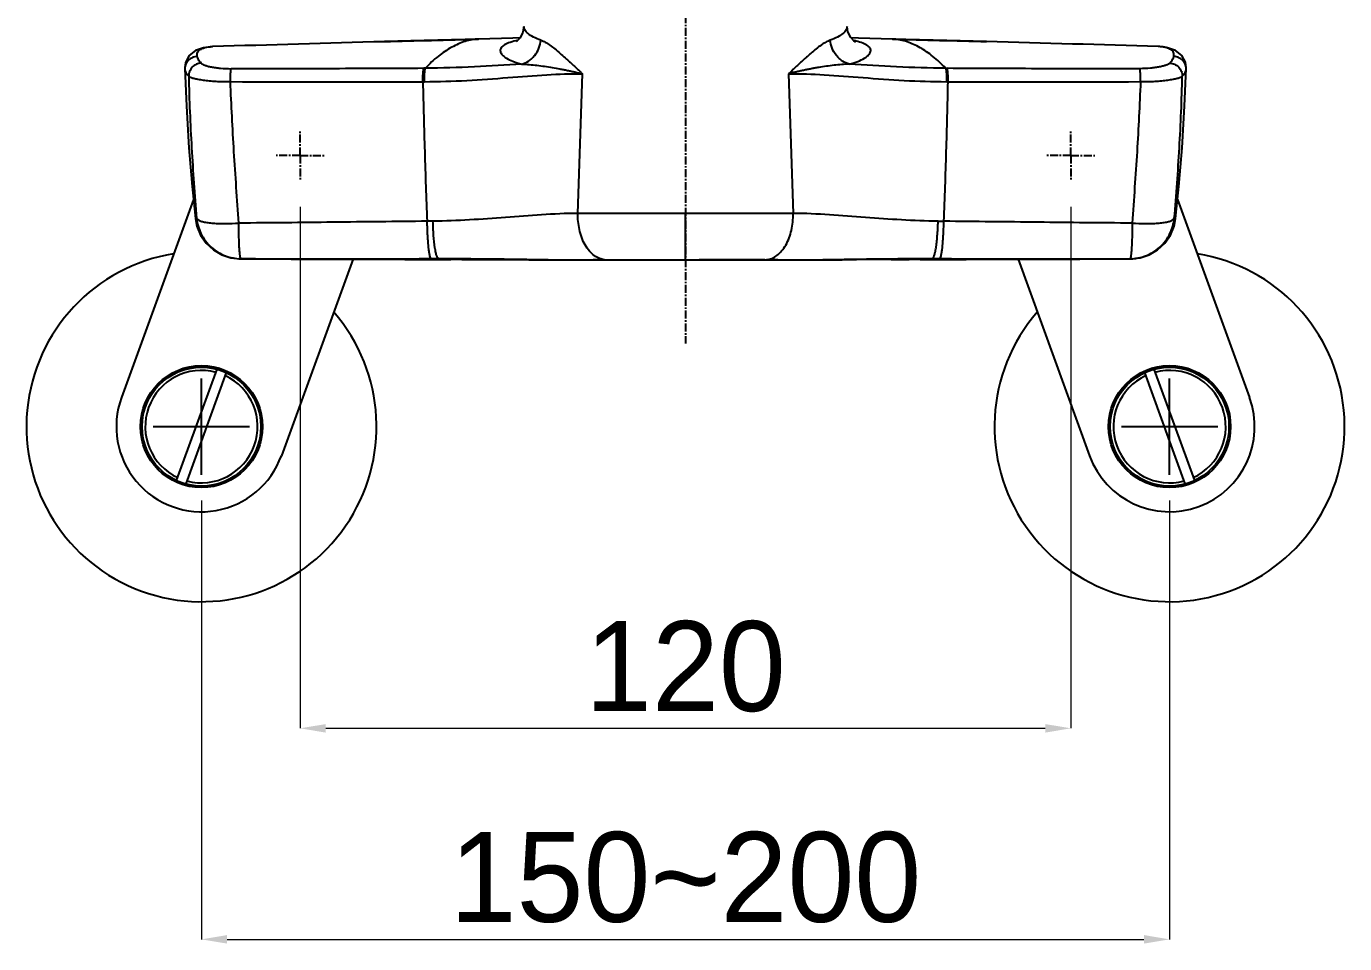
# Model space of a CAD drawing. Header units: millimetres. Extents: x 1035 to 2065, y 1005 to 1731.
# Drawn here: x 1641.8 to 1847, y 1170 to 1312.7 of the extents above; entities that cross this region are included whole.
import ezdxf

# ---------------------------------------------------------------- set-up
doc = ezdxf.new("R2010")
doc.units = ezdxf.units.MM
doc.linetypes.add('CENTER', pattern=[2, 1.25, -0.25, 0.25, -0.25])
for name, color, linetype in [('06___PRT_ALL_SURFS', 7, 'Continuous'), ('center', 1, 'CENTER'), ('标注', 1, 'Continuous')]:
    doc.layers.add(name, color=color, linetype=linetype)
doc.styles.add('Daelim Dimension', font='')
doc.styles.get('Daelim Dimension').set_extended_font_data('나눔고딕')
doc.dimstyles.new('DEFAULT', dxfattribs={"dimscale": 2, "dimtxt": 2, "dimasz": 2, "dimexe": 0, "dimexo": 2, "dimgap": 1, "dimtad": 1, "dimdec": 1, "dimzin": 9, "dimdsep": 46, "dimtxsty": 'Daelim Dimension', "dimcen": 0.5, "dimclrd": 252, "dimclre": 252, "dimclrt": 3, "dimadec": 1, "dimazin": 0, "dimtfac": 1, "dimtdec": 1, "dimtix": 1, "dimtmove": 0, "dimatfit": 3, "dimfxl": 1, "dimtolj": 1, "dimtzin": 1, "dimlwd": 9, "dimlwe": 9, "dimarcsym": 0})

# ---------------------------------------------------------------- blocks, each defined once
blk = doc.blocks.new('*D1')
at = {"layer": 'Defpoints', "color": 0, "transparency": 16777216}
for p in [(1684.38, 1288.65), (1804.37, 1288.65), (1804.37, 1203.49)]:
    blk.add_point(p, dxfattribs=at)
at = {"layer": '标注', "color": 5, "lineweight": 9, "transparency": 16777216}
for p, q in [((1684.38, 1284.65), (1684.38, 1203.49)), ((1804.37, 1284.65), (1804.37, 1203.49)), ((1688.38, 1203.49), (1800.37, 1203.49))]:
    blk.add_line(p, q, dxfattribs=at)
at = {"layer": '标注', "color": 5, "transparency": 16777216}
for points in [[(1688.38, 1204.15), (1688.38, 1202.82), (1684.38, 1203.49)], [(1800.37, 1204.15), (1800.37, 1202.82), (1804.37, 1203.49)]]:
    blk.add_solid(points, dxfattribs=at)
at = {"layer": '标注', "color": 7, "transparency": 16777216, "insert": (1744.37, 1213.08), "char_height": 14, "attachment_point": 5, "style": 'Daelim Dimension'}
blk.add_mtext('\\A1;120', dxfattribs=at)
blk = doc.blocks.new('*D2')
at = {"layer": 'Defpoints', "color": 0, "transparency": 16777216}
for p in [(1669.02, 1242.95), (1819.73, 1242.95), (1819.73, 1170.64)]:
    blk.add_point(p, dxfattribs=at)
at = {"layer": '标注', "color": 5, "lineweight": 9, "transparency": 16777216}
for p, q in [((1669.02, 1238.95), (1669.02, 1170.64)), ((1819.73, 1238.95), (1819.73, 1170.64)), ((1673.02, 1170.64), (1815.73, 1170.64))]:
    blk.add_line(p, q, dxfattribs=at)
at = {"layer": '标注', "color": 5, "transparency": 16777216}
for points in [[(1673.02, 1171.31), (1673.02, 1169.98), (1669.02, 1170.64)], [(1815.73, 1171.31), (1815.73, 1169.98), (1819.73, 1170.64)]]:
    blk.add_solid(points, dxfattribs=at)
at = {"layer": '标注', "color": 7, "transparency": 16777216, "insert": (1744.37, 1180.26), "char_height": 14, "attachment_point": 5, "style": 'Daelim Dimension'}
blk.add_mtext('\\A1;150~200', dxfattribs=at)

msp = doc.modelspace()

# ---------------------------------------------------------------- linework, layer by layer
at = {"color": 7, "linetype": 'Continuous'}
for p, q in [((1670.74, 1309.6), (1670.74, 1309.6)), ((1717.47, 1310.92), (1712.16, 1310.78)), ((1718.59, 1310.95), (1717.47, 1310.92)), ((1785.08, 1310.54), (1776.56, 1310.78)), ((1791.24, 1310.37), (1785.08, 1310.54)), ((1666.41, 1306.21), (1666.41, 1306.2)), ((1822.34, 1306.2), (1822.34, 1306.21)), ((1667.78, 1285.81), (1656.57, 1254.99)), ((1668.08, 1282.85), (1668.08, 1282.85)), ((1820.67, 1282.85), (1820.67, 1282.85)), ((1674.99, 1276.58), (1674.85, 1276.58)), ((1674.85, 1276.58), (1674.89, 1276.58)), ((1674.93, 1276.58), (1675.01, 1276.58)), ((1674.99, 1276.58), (1675.16, 1276.58)), ((1674.99, 1276.58), (1674.99, 1276.58)), ((1677.42, 1276.56), (1675.01, 1276.58)), ((1696.06, 1276.49), (1700.68, 1276.47)), ((1788.07, 1276.47), (1792.69, 1276.49)), ((1796.15, 1276.5), (1807.28, 1245.92)), ((1811.33, 1276.56), (1813.73, 1276.58)), ((1813.59, 1276.58), (1813.76, 1276.58)), ((1813.76, 1276.58), (1813.73, 1276.58)), ((1813.76, 1276.58), (1813.76, 1276.58)), ((1813.9, 1276.58), (1813.76, 1276.58)), ((1813.9, 1276.58), (1813.92, 1276.58)), ((1813.92, 1276.58), (1814.02, 1276.59)), ((1814.02, 1276.59), (1814.2, 1276.6)), ((1814.2, 1276.6), (1814.48, 1276.62)), ((1700.68, 1276.47), (1707.85, 1276.45)), ((1712.37, 1276.45), (1707.85, 1276.45)), ((1712.37, 1276.45), (1717.74, 1276.44)), ((1717.74, 1276.44), (1718.64, 1276.44)), ((1718.64, 1276.44), (1719.96, 1276.43)), ((1719.96, 1276.43), (1721.27, 1276.43)), ((1721.27, 1276.43), (1723.42, 1276.42)), ((1723.42, 1276.42), (1725.16, 1276.41)), ((1725.16, 1276.41), (1726.6, 1276.4)), ((1726.6, 1276.4), (1727.73, 1276.4)), ((1731.77, 1276.42), (1730.02, 1276.42)), ((1731.77, 1276.42), (1732.05, 1276.42)), ((1732.05, 1276.42), (1742.25, 1276.42)), ((1734.68, 1276.41), (1738.38, 1276.42)), ((1738.38, 1276.42), (1740.88, 1276.42)), ((1740.88, 1276.42), (1748.43, 1276.42)), ((1756.7, 1276.42), (1746.49, 1276.42)), ((1748.43, 1276.42), (1750.42, 1276.42)), ((1750.42, 1276.42), (1753.41, 1276.41)), ((1753.41, 1276.41), (1756.7, 1276.41)), ((1756.7, 1276.42), (1756.97, 1276.42)), ((1756.7, 1276.41), (1759.31, 1276.4)), ((1758.73, 1276.42), (1756.98, 1276.42)), ((1759.31, 1276.4), (1760.49, 1276.4)), ((1760.49, 1276.4), (1761.64, 1276.4)), ((1761.64, 1276.4), (1762.66, 1276.41)), ((1762.66, 1276.41), (1768.77, 1276.43)), ((1768.77, 1276.43), (1770.1, 1276.44)), ((1770.1, 1276.44), (1771, 1276.44)), ((1776.38, 1276.45), (1771, 1276.44)), ((1780.9, 1276.45), (1776.38, 1276.45)), ((1780.9, 1276.45), (1788.07, 1276.47)), ((1782.81, 1276.46), (1780.9, 1276.45)), ((1665.16, 1242.05), (1671.47, 1259.37)), ((1672.88, 1258.86), (1666.57, 1241.53)), ((1822.18, 1241.53), (1815.87, 1258.86)), ((1817.28, 1259.37), (1823.59, 1242.05))]:
    msp.add_line(p, q, dxfattribs=at)
at = {"color": 9, "linetype": 'Continuous'}
for p, q in [((1670.79, 1309.6), (1670.79, 1309.6)), ((1817.96, 1309.6), (1817.96, 1309.6)), ((1666.41, 1306.2), (1666.43, 1306.04)), ((1703.87, 1306.22), (1703.63, 1306.22)), ((1727.61, 1283.64), (1728.33, 1305.37)), ((1760.42, 1305.38), (1761.14, 1283.64)), ((1784.87, 1306.22), (1785.12, 1306.22)), ((1822.32, 1306.04), (1822.34, 1306.2)), ((1703.49, 1304.13), (1703.73, 1304.14)), ((1785.25, 1304.13), (1785.01, 1304.14)), ((1744.37, 1283.6), (1727.61, 1283.64)), ((1761.14, 1283.64), (1744.37, 1283.6)), ((1744.37, 1276.42), (1744.37, 1283.6)), ((1704.79, 1276.6), (1705.95, 1276.61)), ((1705.95, 1276.61), (1707.85, 1276.54)), ((1782.81, 1276.61), (1783.96, 1276.6))]:
    msp.add_line(p, q, dxfattribs=at)
at = {"color": 1}
for p, q in [((1669.02, 1242.95), (1669.02, 1257.95)), ((1819.73, 1242.95), (1819.73, 1257.95)), ((1661.52, 1250.45), (1676.52, 1250.45)), ((1812.23, 1250.45), (1827.23, 1250.45))]:
    msp.add_line(p, q, dxfattribs=at)
at = {"color": 7, "linetype": 'Continuous'}
for points in [[(1719.23, 1312.75), (1719.07, 1311.86), (1718.63, 1310.99), (1718.18, 1310.51), (1717.99, 1310.38)], [(1770.75, 1310.38), (1770.79, 1310.36), (1770.56, 1310.52), (1770.1, 1311.01), (1769.67, 1311.88), (1769.52, 1312.75)], [(1670.74, 1309.6), (1669.34, 1309.43), (1668.09, 1309), (1667.09, 1308.22), (1666.52, 1307.14), (1666.41, 1306.21)], [(1712.19, 1310.78), (1703.68, 1310.54), (1697.51, 1310.37)], [(1776.59, 1310.78), (1771.28, 1310.92), (1770.16, 1310.95)], [(1822.34, 1306.21), (1822.23, 1307.16), (1821.65, 1308.24), (1820.65, 1309.01), (1819.41, 1309.43), (1818.01, 1309.6)], [(1666.41, 1306.2), (1666.67, 1300.31), (1667.08, 1293.84), (1667.59, 1287.82), (1668.08, 1282.85)], [(1820.67, 1282.85), (1821.16, 1287.82), (1821.67, 1293.84), (1822.08, 1300.31), (1822.34, 1306.2)], [(1668.08, 1282.85), (1668.3, 1281.67), (1668.87, 1280.27), (1669.74, 1279), (1670.87, 1277.96), (1672.19, 1277.19), (1673.6, 1276.73), (1674.99, 1276.58)], [(1813.76, 1276.58), (1815.14, 1276.73), (1816.55, 1277.18), (1817.87, 1277.95), (1818.99, 1278.99), (1819.87, 1280.25), (1820.44, 1281.65), (1820.67, 1282.85)], [(1677.42, 1276.56), (1680.21, 1276.55), (1682.98, 1276.53), (1685.73, 1276.52), (1688.44, 1276.51), (1691.07, 1276.5), (1696.06, 1276.49)], [(1792.69, 1276.49), (1795.14, 1276.49), (1800.31, 1276.51)], [(1800.31, 1276.51), (1803.01, 1276.52), (1805.77, 1276.53), (1808.54, 1276.55), (1811.33, 1276.56)], [(1727.73, 1276.4), (1728.35, 1276.4), (1728.94, 1276.4), (1734.68, 1276.41)]]:
    msp.add_lwpolyline(points, dxfattribs=at)
for centre, radius in [((1669.02, 1250.45), 9.5), ((1669.02, 1250.45), 9.25), ((1819.73, 1250.45), 9.5), ((1819.73, 1250.45), 9.25)]:
    msp.add_circle(centre, radius, dxfattribs=at)
at = {"color": 9, "linetype": 'Continuous'}
for centre, radius, start, end in [((1671.38, 1298.91), 10.71, 93.1802, 93.4958), ((1670.84, 1307.84), 1.76, 91.6452, 93.1547), ((1720.76, 1297.96), 12.84, 101.7445, 102.629), ((1767.98, 1297.91), 12.89, 77.4161, 78.2826), ((1768.22, 1298.99), 11.79, 76.6957, 77.4137), ((1776.37, 1304.03), 6.75, 86.068, 88.0887), ((1817.37, 1298.86), 10.76, 86.5183, 86.8281), ((1817.91, 1307.84), 1.76, 86.8012, 88.3551), ((1690.15, 4822.67), 3518.56, 269.72941, 270.2173), ((1798.6, 4822.69), 3518.58, 269.7827, 270.27059), ((1732.05, 1279.24), 2.82, 264.4543, 269.9638), ((1756.7, 1279.23), 2.81, 270.0369, 275.5569)]:
    msp.add_arc(centre, radius, start, end, dxfattribs=at)
at = {"color": 7, "linetype": 'Continuous'}
for centre, radius, start, end in [((1670.85, 1307.61), 2, 91.7834, 93.1533), ((1895.86, -6041.79), 7354.83, 91.545394, 91.753642), ((1592.89, -6041.81), 7354.86, 88.246358, 88.454606), ((1817.9, 1307.61), 2, 86.8467, 88.2166), ((1669.02, 1250.45), 27.25, 99.1371, 40.8475), ((1819.73, 1250.45), 27.25, 139.1371, 80.8475), ((1669.02, 1250.45), 8.75, 74.9171, 245.0829), ((1669.02, 1250.45), 8.75, 254.9171, 65.0829), ((1819.73, 1250.45), 8.75, 114.9171, 285.0829), ((1819.73, 1250.45), 8.75, 294.9171, 105.0829), ((1669.02, 1250.45), 13.25, 160, 340), ((1819.73, 1250.45), 13.25, 200, 20)]:
    msp.add_arc(centre, radius, start, end, dxfattribs=at)
at = {"color": 9, "linetype": 'Continuous'}
for points, knots in [([(1721.84, 1310.59), (1721.45, 1310.74), (1720.76, 1311.02), (1720, 1311.48), (1719.59, 1311.89), (1719.38, 1312.18), (1719.25, 1312.46), (1719.23, 1312.66), (1719.23, 1312.75)], [0, 0, 0, 0, 0.350521, 0.626181, 0.738965, 0.836843, 0.922365, 1, 1, 1, 1]), ([(1769.52, 1312.75), (1769.52, 1312.66), (1769.49, 1312.46), (1769.37, 1312.18), (1769.16, 1311.89), (1768.74, 1311.48), (1767.99, 1311.02), (1767.3, 1310.74), (1766.91, 1310.59)], [0, 0, 0, 0, 0.077636, 0.163161, 0.261043, 0.373824, 0.649473, 1, 1, 1, 1]), ([(1668.36, 1308.08), (1668.34, 1308.18), (1668.32, 1308.38), (1668.39, 1308.68), (1668.55, 1308.94), (1668.81, 1309.15), (1669.15, 1309.32), (1669.79, 1309.52), (1670.33, 1309.58), (1670.73, 1309.6)], [0, 0, 0, 0, 0.09864, 0.188129, 0.27797, 0.377442, 0.494106, 0.633398, 1, 1, 1, 1]), ([(1712.16, 1310.78), (1711.45, 1310.76), (1710.37, 1310.55), (1709, 1310.03), (1707.58, 1309.31), (1705.79, 1308.11), (1704.5, 1306.91), (1703.87, 1306.22)], [0, 0, 0, 0, 0.219914, 0.335339, 0.455443, 0.712092, 1, 1, 1, 1]), ([(1717.95, 1310.49), (1717.57, 1310.41), (1717.04, 1310.26), (1716.41, 1310), (1716.06, 1309.79), (1715.79, 1309.58), (1715.61, 1309.34), (1715.52, 1309.09), (1715.54, 1308.83), (1715.65, 1308.56), (1715.85, 1308.3), (1716.14, 1308.04), (1716.68, 1307.67), (1717.6, 1307.25), (1718.41, 1306.99), (1718.87, 1306.87)], [0, 0, 0, 0, 0.162935, 0.22909, 0.285509, 0.332859, 0.372712, 0.408015, 0.4429, 0.481467, 0.526743, 0.580479, 0.643591, 0.800118, 1, 1, 1, 1]), ([(1718.87, 1306.87), (1719.25, 1306.97), (1719.81, 1307.22), (1720.46, 1307.73), (1721.06, 1308.37), (1721.6, 1309.32), (1721.8, 1310.17), (1721.84, 1310.59)], [0, 0, 0, 0, 0.232484, 0.358309, 0.488126, 0.750103, 1, 1, 1, 1]), ([(1721.84, 1310.59), (1722.08, 1310.51), (1722.57, 1310.28), (1723.29, 1309.81), (1724.05, 1309.23), (1724.85, 1308.57), (1725.53, 1307.96), (1726.09, 1307.45), (1726.53, 1307.05), (1726.89, 1306.71), (1727.19, 1306.44), (1727.41, 1306.23), (1727.6, 1306.05), (1727.75, 1305.91), (1727.86, 1305.8), (1727.98, 1305.7), (1728.1, 1305.59), (1728.18, 1305.48), (1728.25, 1305.42), (1728.29, 1305.4), (1728.31, 1305.39), (1728.32, 1305.38)], [0, 0, 0, 0, 0.089793, 0.193124, 0.308365, 0.433338, 0.566133, 0.635095, 0.705571, 0.777424, 0.813834, 0.850549, 0.887547, 0.906145, 0.924835, 0.943561, 0.962394, 0.98163, 0.990954, 0.995507, 1, 1, 1, 1]), ([(1766.91, 1310.59), (1766.8, 1310.55), (1766.56, 1310.45), (1766.21, 1310.28), (1765.85, 1310.07), (1765.35, 1309.73), (1764.69, 1309.23), (1764.04, 1308.69), (1763.5, 1308.21), (1763.08, 1307.84), (1762.65, 1307.45), (1762.22, 1307.05), (1761.86, 1306.71), (1761.56, 1306.44), (1761.34, 1306.23), (1761.15, 1306.05), (1761, 1305.91), (1760.88, 1305.8), (1760.77, 1305.69), (1760.65, 1305.59), (1760.56, 1305.46), (1760.47, 1305.4), (1760.42, 1305.38)], [0, 0, 0, 0, 0.043364, 0.089884, 0.139976, 0.193304, 0.308498, 0.433429, 0.498935, 0.566213, 0.635158, 0.70562, 0.777466, 0.813873, 0.850588, 0.887586, 0.906186, 0.924873, 0.943601, 0.962439, 0.981663, 1, 1, 1, 1]), ([(1769.88, 1306.87), (1769.5, 1306.97), (1768.94, 1307.22), (1768.29, 1307.73), (1767.69, 1308.37), (1767.15, 1309.32), (1766.95, 1310.17), (1766.91, 1310.59)], [0, 0, 0, 0, 0.232473, 0.358303, 0.488113, 0.750096, 1, 1, 1, 1]), ([(1769.88, 1306.87), (1770.33, 1306.99), (1771.14, 1307.24), (1772.04, 1307.66), (1772.58, 1308.02), (1772.87, 1308.28), (1773.08, 1308.54), (1773.2, 1308.8), (1773.23, 1309.06), (1773.16, 1309.31), (1772.99, 1309.54), (1772.74, 1309.76), (1772.4, 1309.96), (1771.8, 1310.23), (1771.29, 1310.37), (1770.93, 1310.46)], [0, 0, 0, 0, 0.201402, 0.359726, 0.423807, 0.478534, 0.524767, 0.564126, 0.599449, 0.634673, 0.673923, 0.72028, 0.775473, 0.840254, 1, 1, 1, 1]), ([(1784.87, 1306.22), (1784.56, 1306.57), (1783.91, 1307.21), (1782.91, 1308.08), (1781.91, 1308.81), (1780.91, 1309.44), (1779.9, 1309.95), (1778.57, 1310.49), (1777.53, 1310.72), (1776.83, 1310.77)], [0, 0, 0, 0, 0.149284, 0.288283, 0.419752, 0.545006, 0.664874, 0.779625, 1, 1, 1, 1]), ([(1820.39, 1308.08), (1820.41, 1308.28), (1820.41, 1308.59), (1820.2, 1308.94), (1819.94, 1309.15), (1819.6, 1309.32), (1819.16, 1309.46), (1818.63, 1309.55), (1818.23, 1309.59), (1818.02, 1309.6)], [0, 0, 0, 0, 0.186937, 0.275526, 0.3745, 0.491846, 0.631981, 0.799159, 1, 1, 1, 1]), ([(1668.36, 1308.08), (1668.11, 1308.07), (1667.59, 1307.95), (1666.93, 1307.49), (1666.5, 1306.81), (1666.42, 1306.29), (1666.43, 1306.04)], [0, 0, 0, 0, 0.24151, 0.502029, 0.761288, 1, 1, 1, 1]), ([(1668.97, 1307.02), (1668.81, 1307.2), (1668.55, 1307.52), (1668.39, 1307.91), (1668.36, 1308.08)], [0, 0, 0, 0, 0.573277, 1, 1, 1, 1]), ([(1819.78, 1307.02), (1819.86, 1307.12), (1820.13, 1307.43), (1820.34, 1307.8), (1820.39, 1308.08)], [0, 0, 0, 0, 0.309956, 1, 1, 1, 1]), ([(1822.32, 1306.04), (1822.33, 1306.29), (1822.24, 1306.81), (1821.82, 1307.49), (1821.16, 1307.95), (1820.64, 1308.07), (1820.39, 1308.08)], [0, 0, 0, 0, 0.238712, 0.497971, 0.75849, 1, 1, 1, 1]), ([(1666.43, 1306.04), (1666.44, 1305.96), (1666.48, 1305.79), (1666.65, 1305.41), (1666.87, 1305.17), (1667.03, 1305)], [0, 0, 0, 0, 0.198445, 0.42399, 1, 1, 1, 1]), ([(1668.97, 1307.02), (1668.72, 1307.01), (1668.21, 1306.89), (1667.56, 1306.43), (1667.13, 1305.76), (1667.03, 1305.24), (1667.03, 1305)], [0, 0, 0, 0, 0.239652, 0.500621, 0.761202, 1, 1, 1, 1]), ([(1668.97, 1307.02), (1669.03, 1306.96), (1669.21, 1306.84), (1669.56, 1306.69), (1670.02, 1306.55), (1670.59, 1306.42), (1671.26, 1306.32), (1672.28, 1306.2), (1673.08, 1306.17), (1673.63, 1306.16)], [0, 0, 0, 0, 0.055836, 0.134403, 0.235524, 0.357999, 0.499497, 0.656379, 1, 1, 1, 1]), ([(1673.53, 1304.15), (1673.53, 1304.37), (1673.54, 1304.79), (1673.55, 1305.38), (1673.58, 1305.8), (1673.6, 1306.04), (1673.62, 1306.13), (1673.63, 1306.16)], [0, 0, 0, 0, 0.323272, 0.632004, 0.868608, 0.947881, 1, 1, 1, 1]), ([(1703.63, 1306.22), (1698.63, 1306.2), (1688.63, 1306.14), (1678.63, 1306.15), (1673.63, 1306.16)], [0, 0, 0, 0, 0.499677, 1, 1, 1, 1]), ([(1703.49, 1304.14), (1703.49, 1304.36), (1703.49, 1304.79), (1703.51, 1305.39), (1703.55, 1305.83), (1703.59, 1306.09), (1703.61, 1306.19), (1703.63, 1306.22)], [0, 0, 0, 0, 0.31503, 0.620886, 0.860468, 0.943219, 1, 1, 1, 1]), ([(1703.73, 1304.14), (1703.73, 1304.36), (1703.73, 1304.8), (1703.76, 1305.39), (1703.8, 1305.82), (1703.84, 1306.08), (1703.86, 1306.18), (1703.87, 1306.22)], [0, 0, 0, 0, 0.32454, 0.620636, 0.854569, 0.939574, 1, 1, 1, 1]), ([(1703.73, 1304.14), (1705.94, 1304.15), (1710.28, 1304.29), (1716.62, 1304.76), (1722.61, 1305.25), (1726.48, 1305.39), (1728.33, 1305.37)], [0, 0, 0, 0, 0.268532, 0.528723, 0.774925, 1, 1, 1, 1]), ([(1718.87, 1306.87), (1716.42, 1306.72), (1711.43, 1306.41), (1706.42, 1306.24), (1703.87, 1306.22)], [0, 0, 0, 0, 0.490512, 1, 1, 1, 1]), ([(1718.87, 1306.87), (1719.27, 1306.86), (1720.06, 1306.82), (1721.25, 1306.7), (1722.44, 1306.54), (1723.63, 1306.35), (1724.62, 1306.18), (1725.41, 1306.02), (1726, 1305.9), (1726.49, 1305.8), (1726.88, 1305.71), (1727.17, 1305.65), (1727.46, 1305.58), (1727.75, 1305.5), (1728.03, 1305.42), (1728.23, 1305.39), (1728.33, 1305.37)], [0, 0, 0, 0, 0.123682, 0.248574, 0.374222, 0.500009, 0.625682, 0.688391, 0.750996, 0.813476, 0.84466, 0.875804, 0.906912, 0.938017, 0.969087, 1, 1, 1, 1]), ([(1769.88, 1306.87), (1769.48, 1306.86), (1768.69, 1306.82), (1767.5, 1306.7), (1766.3, 1306.54), (1765.31, 1306.39), (1764.52, 1306.25), (1763.93, 1306.14), (1763.34, 1306.02), (1762.75, 1305.9), (1762.26, 1305.8), (1761.87, 1305.71), (1761.58, 1305.64), (1761.29, 1305.58), (1761, 1305.51), (1760.72, 1305.42), (1760.52, 1305.38), (1760.42, 1305.38)], [0, 0, 0, 0, 0.123573, 0.248503, 0.374179, 0.500057, 0.562971, 0.625835, 0.688614, 0.751271, 0.813766, 0.844942, 0.87607, 0.90715, 0.938186, 0.969241, 1, 1, 1, 1]), ([(1760.42, 1305.38), (1762.27, 1305.4), (1766.14, 1305.25), (1772.12, 1304.76), (1778.47, 1304.29), (1782.81, 1304.15), (1785.01, 1304.14)], [0, 0, 0, 0, 0.225076, 0.471262, 0.731461, 1, 1, 1, 1]), ([(1784.87, 1306.22), (1782.32, 1306.24), (1777.32, 1306.41), (1772.33, 1306.72), (1769.88, 1306.87)], [0, 0, 0, 0, 0.509488, 1, 1, 1, 1]), ([(1784.87, 1306.22), (1784.89, 1306.18), (1784.91, 1306.08), (1784.95, 1305.82), (1784.99, 1305.39), (1785.01, 1304.8), (1785.02, 1304.36), (1785.01, 1304.14)], [0, 0, 0, 0, 0.060566, 0.145595, 0.379482, 0.67553, 1, 1, 1, 1]), ([(1785.25, 1304.14), (1785.26, 1304.36), (1785.26, 1304.8), (1785.23, 1305.39), (1785.2, 1305.82), (1785.16, 1306.08), (1785.13, 1306.18), (1785.12, 1306.22)], [0, 0, 0, 0, 0.324464, 0.620489, 0.854383, 0.939429, 1, 1, 1, 1]), ([(1815.12, 1306.16), (1810.12, 1306.15), (1800.12, 1306.14), (1790.12, 1306.2), (1785.12, 1306.22)], [0, 0, 0, 0, 0.500323, 1, 1, 1, 1]), ([(1819.78, 1307.02), (1819.62, 1306.88), (1819.27, 1306.72), (1818.73, 1306.55), (1818.16, 1306.42), (1817.49, 1306.32), (1816.47, 1306.2), (1815.67, 1306.17), (1815.12, 1306.16)], [0, 0, 0, 0, 0.133539, 0.235027, 0.357587, 0.499128, 0.656054, 1, 1, 1, 1]), ([(1815.21, 1304.15), (1815.21, 1304.37), (1815.21, 1304.79), (1815.19, 1305.38), (1815.17, 1305.8), (1815.14, 1306.04), (1815.13, 1306.13), (1815.12, 1306.16)], [0, 0, 0, 0, 0.32354, 0.63242, 0.868927, 0.948062, 1, 1, 1, 1]), ([(1819.78, 1307.02), (1820.02, 1307.01), (1820.53, 1306.89), (1821.19, 1306.43), (1821.62, 1305.76), (1821.71, 1305.24), (1821.71, 1305)], [0, 0, 0, 0, 0.239652, 0.500621, 0.761202, 1, 1, 1, 1]), ([(1821.71, 1305), (1821.88, 1305.17), (1822.1, 1305.41), (1822.27, 1305.79), (1822.31, 1305.96), (1822.32, 1306.04)], [0, 0, 0, 0, 0.57601, 0.801555, 1, 1, 1, 1]), ([(1667.03, 1305), (1667.12, 1301.28), (1667.42, 1293.89), (1667.97, 1286.51), (1668.27, 1282.85)], [0, 0, 0, 0, 0.503388, 1, 1, 1, 1]), ([(1667.03, 1305), (1667.07, 1304.97), (1667.17, 1304.9), (1667.43, 1304.79), (1667.87, 1304.65), (1668.51, 1304.51), (1669.31, 1304.38), (1670.23, 1304.28), (1671.66, 1304.17), (1672.77, 1304.14), (1673.53, 1304.15)], [0, 0, 0, 0, 0.023102, 0.052376, 0.12946, 0.230225, 0.352774, 0.494925, 0.653047, 1, 1, 1, 1]), ([(1674.83, 1282.13), (1674.58, 1285.84), (1674.18, 1291.37), (1673.77, 1298.71), (1673.6, 1302.34), (1673.53, 1304.15)], [0, 0, 0, 0, 0.50579, 0.753317, 1, 1, 1, 1]), ([(1703.49, 1304.14), (1703.57, 1300.51), (1703.71, 1295.07), (1703.94, 1287.82), (1704.08, 1284.21), (1704.16, 1282.41)], [0, 0, 0, 0, 0.50103, 0.75104, 1, 1, 1, 1]), ([(1784.59, 1282.41), (1784.67, 1284.21), (1784.81, 1287.82), (1785.04, 1295.07), (1785.17, 1300.51), (1785.25, 1304.14)], [0, 0, 0, 0, 0.24896, 0.49897, 1, 1, 1, 1]), ([(1815.21, 1304.15), (1815.14, 1302.34), (1814.98, 1298.71), (1814.57, 1291.37), (1814.16, 1285.84), (1813.92, 1282.13)], [0, 0, 0, 0, 0.246683, 0.49421, 1, 1, 1, 1]), ([(1815.21, 1304.15), (1815.98, 1304.14), (1817.09, 1304.17), (1818.51, 1304.28), (1819.44, 1304.38), (1820.23, 1304.51), (1820.88, 1304.65), (1821.32, 1304.79), (1821.58, 1304.9), (1821.67, 1304.97), (1821.71, 1305)], [0, 0, 0, 0, 0.346953, 0.505075, 0.647226, 0.769775, 0.87054, 0.947624, 0.976898, 1, 1, 1, 1]), ([(1820.47, 1282.85), (1820.78, 1286.51), (1821.32, 1293.89), (1821.63, 1301.28), (1821.71, 1305)], [0, 0, 0, 0, 0.496612, 1, 1, 1, 1]), ([(1668.27, 1282.85), (1668.24, 1282.85), (1668.19, 1282.86), (1668.12, 1282.86), (1668.09, 1282.86), (1668.08, 1282.85), (1668.08, 1282.85)], [0, 0, 0, 0, 0.506169, 0.80787, 0.955425, 1, 1, 1, 1]), ([(1668.27, 1282.85), (1668.36, 1282.04), (1668.83, 1280.37), (1670.41, 1278.27), (1672.64, 1276.9), (1674.34, 1276.59), (1675.16, 1276.58)], [0, 0, 0, 0, 0.241958, 0.500657, 0.758954, 1, 1, 1, 1]), ([(1668.27, 1282.85), (1668.28, 1282.84), (1668.33, 1282.76), (1668.4, 1282.71), (1668.45, 1282.67)], [0, 0, 0, 0, 0.217267, 1, 1, 1, 1]), ([(1668.45, 1282.67), (1668.56, 1282.59), (1668.85, 1282.46), (1669.37, 1282.31), (1670.05, 1282.19), (1670.86, 1282.1), (1671.79, 1282.05), (1673.12, 1282.04), (1674.14, 1282.08), (1674.83, 1282.13)], [0, 0, 0, 0, 0.060526, 0.144608, 0.252097, 0.380594, 0.525789, 0.681478, 1, 1, 1, 1]), ([(1727.61, 1283.64), (1725.73, 1283.63), (1721.98, 1283.45), (1716.37, 1283), (1710.73, 1282.59), (1706.96, 1282.44), (1705.06, 1282.41)], [0, 0, 0, 0, 0.249755, 0.498582, 0.747441, 1, 1, 1, 1]), ([(1731.78, 1276.43), (1731.5, 1276.46), (1730.93, 1276.6), (1730.12, 1277.06), (1729.36, 1277.79), (1728.71, 1278.74), (1728.19, 1279.87), (1727.72, 1281.51), (1727.6, 1282.8), (1727.61, 1283.64)], [0, 0, 0, 0, 0.090845, 0.192549, 0.307595, 0.435991, 0.57485, 0.719089, 1, 1, 1, 1]), ([(1756.97, 1276.43), (1757.26, 1276.46), (1757.85, 1276.61), (1758.66, 1277.09), (1759.39, 1277.8), (1760.26, 1279.06), (1760.83, 1280.62), (1761.11, 1282.3), (1761.14, 1283.19), (1761.14, 1283.64)], [0, 0, 0, 0, 0.096284, 0.198781, 0.310567, 0.432793, 0.704753, 0.851055, 1, 1, 1, 1]), ([(1783.69, 1282.41), (1781.79, 1282.44), (1778.01, 1282.59), (1772.38, 1283), (1766.77, 1283.45), (1763.02, 1283.63), (1761.14, 1283.64)], [0, 0, 0, 0, 0.252559, 0.50142, 0.750243, 1, 1, 1, 1]), ([(1813.59, 1276.58), (1814.4, 1276.59), (1816.1, 1276.9), (1818.34, 1278.27), (1819.91, 1280.37), (1820.39, 1282.04), (1820.47, 1282.85)], [0, 0, 0, 0, 0.241046, 0.499343, 0.758042, 1, 1, 1, 1]), ([(1813.92, 1282.13), (1814.6, 1282.08), (1815.62, 1282.04), (1816.96, 1282.05), (1817.88, 1282.1), (1818.7, 1282.19), (1819.38, 1282.31), (1819.9, 1282.46), (1820.19, 1282.59), (1820.29, 1282.67)], [0, 0, 0, 0, 0.318522, 0.474211, 0.619406, 0.747903, 0.855392, 0.939474, 1, 1, 1, 1]), ([(1820.29, 1282.67), (1820.31, 1282.68), (1820.38, 1282.73), (1820.44, 1282.8), (1820.47, 1282.85)], [0, 0, 0, 0, 0.287196, 1, 1, 1, 1]), ([(1820.67, 1282.85), (1820.67, 1282.85), (1820.65, 1282.86), (1820.63, 1282.86), (1820.56, 1282.86), (1820.51, 1282.85), (1820.47, 1282.85)], [0, 0, 0, 0, 0.044573, 0.192127, 0.493829, 1, 1, 1, 1]), ([(1704.17, 1282.41), (1701.72, 1282.39), (1696.82, 1282.34), (1687.04, 1282.24), (1679.71, 1282.15), (1674.83, 1282.13)], [0, 0, 0, 0, 0.250635, 0.50096, 1, 1, 1, 1]), ([(1675.08, 1276.76), (1675.05, 1276.85), (1675.02, 1277.09), (1674.98, 1277.52), (1674.93, 1278.08), (1674.88, 1279.03), (1674.84, 1280.4), (1674.83, 1281.54), (1674.83, 1282.13)], [0, 0, 0, 0, 0.05421, 0.134486, 0.239238, 0.366225, 0.668741, 1, 1, 1, 1]), ([(1704.79, 1276.6), (1704.77, 1276.61), (1704.72, 1276.64), (1704.64, 1276.79), (1704.56, 1277.1), (1704.46, 1277.62), (1704.38, 1278.32), (1704.3, 1279.18), (1704.24, 1280.17), (1704.19, 1281.26), (1704.17, 1282.02), (1704.17, 1282.41)], [0, 0, 0, 0, 0.010594, 0.027553, 0.085309, 0.175375, 0.295719, 0.443005, 0.612907, 0.800527, 1, 1, 1, 1]), ([(1705.95, 1276.61), (1705.89, 1276.61), (1705.8, 1276.7), (1705.72, 1276.85), (1705.65, 1277.04), (1705.57, 1277.27), (1705.47, 1277.69), (1705.3, 1278.67), (1705.14, 1280.29), (1705.08, 1281.68), (1705.06, 1282.41)], [0, 0, 0, 0, 0.030162, 0.055043, 0.087919, 0.12926, 0.1791, 0.303201, 0.628596, 1, 1, 1, 1]), ([(1782.81, 1276.61), (1782.83, 1276.61), (1782.89, 1276.64), (1782.96, 1276.74), (1783.04, 1276.87), (1783.11, 1277.06), (1783.18, 1277.3), (1783.28, 1277.71), (1783.39, 1278.33), (1783.49, 1279.18), (1783.62, 1280.56), (1783.67, 1281.65), (1783.69, 1282.41)], [0, 0, 0, 0, 0.013066, 0.031814, 0.057916, 0.091803, 0.13343, 0.182631, 0.302631, 0.448861, 0.61717, 1, 1, 1, 1]), ([(1783.96, 1276.6), (1783.98, 1276.61), (1784.03, 1276.64), (1784.1, 1276.79), (1784.19, 1277.11), (1784.28, 1277.63), (1784.37, 1278.32), (1784.44, 1279.18), (1784.51, 1280.17), (1784.56, 1281.26), (1784.58, 1282.02), (1784.58, 1282.41)], [0, 0, 0, 0, 0.010596, 0.027597, 0.085561, 0.175755, 0.296001, 0.443293, 0.613189, 0.800684, 1, 1, 1, 1]), ([(1813.92, 1282.13), (1809.04, 1282.15), (1801.71, 1282.24), (1791.93, 1282.34), (1787.04, 1282.39), (1784.58, 1282.41)], [0, 0, 0, 0, 0.499039, 0.749362, 1, 1, 1, 1]), ([(1813.92, 1282.13), (1813.92, 1281.54), (1813.9, 1280.41), (1813.86, 1279.05), (1813.81, 1278.09), (1813.77, 1277.54), (1813.73, 1277.11), (1813.69, 1276.86), (1813.67, 1276.77)], [0, 0, 0, 0, 0.330072, 0.631905, 0.758933, 0.864013, 0.944906, 1, 1, 1, 1]), ([(1675.16, 1276.58), (1675.15, 1276.58), (1675.13, 1276.6), (1675.1, 1276.66), (1675.09, 1276.71), (1675.08, 1276.76)], [0, 0, 0, 0, 0.115521, 0.307411, 1, 1, 1, 1]), ([(1705.95, 1276.61), (1706.92, 1276.61), (1710.68, 1276.61), (1714.43, 1276.57), (1717.21, 1276.53)], [0, 0, 0, 0, 0.258993, 1, 1, 1, 1]), ([(1707.85, 1276.54), (1708.61, 1276.51), (1710.11, 1276.47), (1711.62, 1276.45), (1712.37, 1276.45)], [0, 0, 0, 0, 0.500074, 1, 1, 1, 1]), ([(1717.21, 1276.53), (1719.41, 1276.49), (1722.66, 1276.44), (1726.93, 1276.41), (1728.99, 1276.41), (1730.01, 1276.42)], [0, 0, 0, 0, 0.515267, 0.761687, 1, 1, 1, 1]), ([(1776.38, 1276.45), (1777.13, 1276.45), (1778.63, 1276.46), (1780.14, 1276.51), (1780.89, 1276.54)], [0, 0, 0, 0, 0.499527, 1, 1, 1, 1]), ([(1780.89, 1276.54), (1781.05, 1276.54), (1781.69, 1276.57), (1782.33, 1276.59), (1782.81, 1276.61)], [0, 0, 0, 0, 0.245275, 1, 1, 1, 1]), ([(1813.67, 1276.77), (1813.66, 1276.72), (1813.65, 1276.66), (1813.62, 1276.6), (1813.6, 1276.58), (1813.59, 1276.58)], [0, 0, 0, 0, 0.694905, 0.886302, 1, 1, 1, 1])]:
    msp.add_open_spline(points, degree=3, knots=knots, dxfattribs=at)
at = {"color": 7, "linetype": 'Continuous'}
for points in [[(1697.51, 1310.37), (1702.39, 1310.51), (1707.27, 1310.64), (1712.16, 1310.78)], [(1776.6, 1310.78), (1781.48, 1310.64), (1786.36, 1310.51), (1791.24, 1310.37)]]:
    msp.add_open_spline(points, degree=3, dxfattribs=at)
at = {"color": 9, "linetype": 'Continuous'}
for points in [[(1705.06, 1282.41), (1704.76, 1282.41), (1704.46, 1282.41), (1704.17, 1282.41)], [(1783.69, 1282.41), (1783.99, 1282.41), (1784.29, 1282.41), (1784.58, 1282.41)]]:
    msp.add_open_spline(points, degree=3, dxfattribs=at)
at = {"color": 7, "linetype": 'Continuous'}
for points, knots in [([(1675.16, 1276.58), (1680.1, 1276.55), (1689.98, 1276.55), (1699.85, 1276.58), (1704.79, 1276.6)], [0, 0, 0, 0, 0.50034, 1, 1, 1, 1]), ([(1758.73, 1276.42), (1759.75, 1276.41), (1761.81, 1276.41), (1766.08, 1276.44), (1769.33, 1276.49), (1771.53, 1276.53)], [0, 0, 0, 0, 0.238384, 0.484663, 1, 1, 1, 1]), ([(1771.53, 1276.53), (1772.43, 1276.54), (1776.19, 1276.59), (1779.95, 1276.62), (1782.81, 1276.61)], [0, 0, 0, 0, 0.239623, 1, 1, 1, 1]), ([(1783.96, 1276.6), (1788.89, 1276.58), (1798.77, 1276.55), (1808.65, 1276.55), (1813.59, 1276.58)], [0, 0, 0, 0, 0.49966, 1, 1, 1, 1])]:
    msp.add_open_spline(points, degree=3, knots=knots, dxfattribs=at)
at = {"layer": '06___PRT_ALL_SURFS', "color": 7, "linetype": 'Continuous'}
for p, q in [((1820.96, 1285.81), (1832.18, 1254.99)), ((1692.62, 1276.56), (1681.47, 1245.92))]:
    msp.add_line(p, q, dxfattribs=at)
at = {"layer": 'center'}
for p, q in [((1744.37, 1558.51), (1744.37, 1263.41)), ((1684.38, 1292.65), (1684.38, 1296.65)), ((1804.37, 1292.65), (1804.37, 1296.65)), ((1684.38, 1292.65), (1680.38, 1292.65)), ((1684.38, 1292.65), (1688.38, 1292.65)), ((1684.38, 1292.65), (1684.38, 1288.65)), ((1804.37, 1292.65), (1800.37, 1292.65)), ((1804.37, 1292.65), (1808.37, 1292.65)), ((1804.37, 1292.65), (1804.37, 1288.65))]:
    msp.add_line(p, q, dxfattribs=at)

# ---------------------------------------------------------------- dimensions: what is measured, and where the dimension line sits
at = {"layer": '标注', "color": 5}
dim = msp.add_linear_dim(base=(1804.37, 1203.49), p1=(1684.38, 1288.65), p2=(1804.37, 1288.65), dimstyle='DEFAULT', override={"dimtxt": 7, "dimdec": 0, "dimclrd": 5, "dimclre": 5, "dimclrt": 7}, dxfattribs=at)
dim.commit()
dim.dimension.update_dxf_attribs({"geometry": '*D1', "text_midpoint": (1744.37, 1213.08)})
dim = msp.add_linear_dim(base=(1819.73, 1170.64), p1=(1669.02, 1242.95), p2=(1819.73, 1242.95), text='150~200', dimstyle='DEFAULT', override={"dimtxt": 7, "dimdec": 0, "dimclrd": 5, "dimclre": 5, "dimclrt": 7}, dxfattribs=at)
dim.commit()
dim.dimension.update_dxf_attribs({"geometry": '*D2', "text_midpoint": (1744.37, 1180.26)})

doc.saveas('drawing.dxf')
